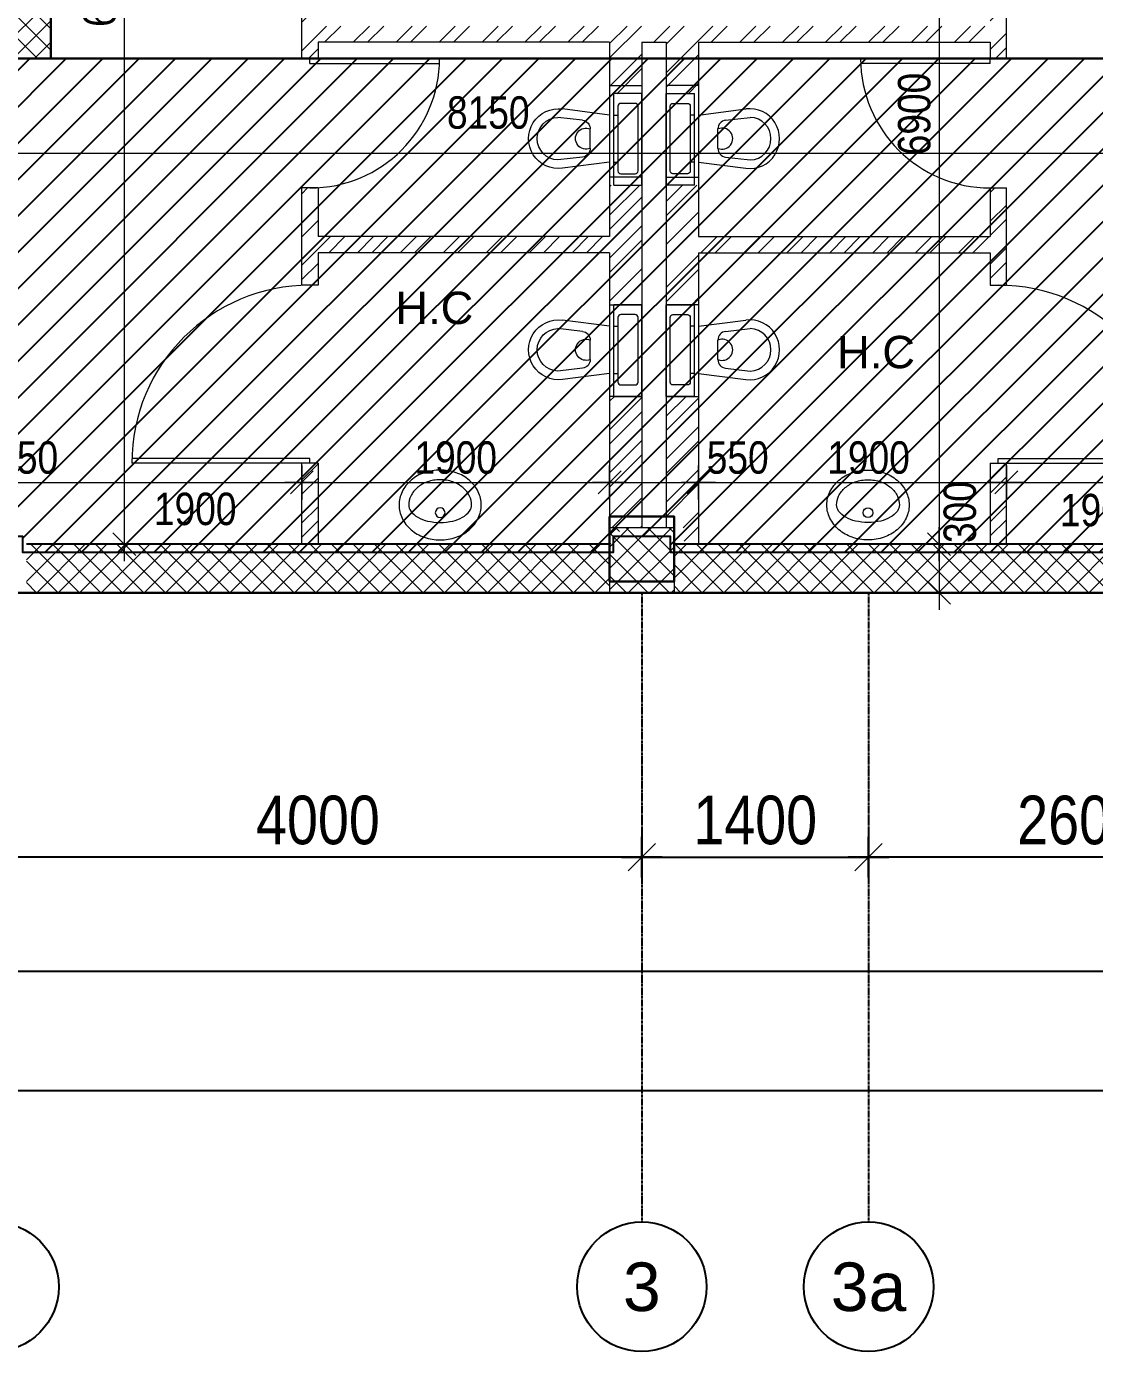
# Model space of a CAD drawing. Header units: inches. Extents: x 676944 to 1044153, y 326920 to 502369.
# Drawn here: x 704848 to 711442, y 361923 to 370108 of the extents above; entities that cross this region are included whole.
import ezdxf
from ezdxf.enums import TextEntityAlignment as Align

# ---------------------------------------------------------------- set-up
doc = ezdxf.new("R2010")
doc.units = ezdxf.units.IN
doc.header["$MEASUREMENT"] = 0
doc.linetypes.add('CENTER', pattern=[50.8, 31.75, -6.35, 6.35, -6.35])
doc.linetypes.add('DOT2', pattern=[3.175, 0, -3.175])
doc.layers.add('A-CORD.PLUMB', color=44, linetype='Continuous', lineweight=13)
doc.layers.add('A-DIMENSION', color=7, linetype='Continuous', lineweight=9)
for name, color, linetype in [('Axis', 9, 'CENTER'), ('dim-axis', 15, 'Continuous'), ('S-BEAM', 2, 'Continuous'), ('S-COL-1', 7, 'Continuous'), ('S-HAT', 45, 'Continuous'), ('S-WALL', 1, 'Continuous')]:
    doc.layers.add(name, color=color, linetype=linetype)
doc.styles.add('ARIAL', font='ARIALN.TTF')
doc.styles.get("Standard").update_dxf_attribs({"font": 'arial.ttf'})
doc.styles.add('style1', font='arial.ttf')
doc.dimstyles.new('DIM-100', dxfattribs={"dimscale": 150, "dimtxt": 2, "dimasz": 1, "dimexe": 0.75, "dimexo": 1, "dimgap": 0.5, "dimtad": 1, "dimdec": 0, "dimzin": 11, "dimdsep": 46, "dimtxsty": 'ARIAL', "dimblk": 'R', "dimcen": 2.5, "dimdle": 1, "dimclrd": 256, "dimclre": 256, "dimclrt": 256, "dimazin": 0, "dimtfac": 1, "dimtdec": 0, "dimtix": 1, "dimtmove": 2, "dimatfit": 3, "dimldrblk": 'R', "dimtolj": 1, "dimtzin": 3, "dimlwd": -1, "dimlwe": 13, "dimarcsym": 0})
doc.dimstyles.get("Standard").update_dxf_attribs({"dimtxt": 0.18, "dimasz": 0.18, "dimexe": 0.18, "dimexo": 0.0625, "dimgap": 0.09, "dimtad": 0, "dimtih": 1, "dimtoh": 1, "dimdec": 4, "dimzin": 0, "dimdsep": 46, "dimtxsty": 'Standard', "dimcen": 0.09, "dimadec": 0, "dimazin": 0, "dimtfac": 1, "dimtdec": 4, "dimtofl": 0, "dimtmove": 0, "dimatfit": 3, "dimfxl": 1, "dimtolj": 1, "dimtzin": 0, "dimarcsym": 0})

# ---------------------------------------------------------------- blocks, each defined once
blk = doc.blocks.new('159')
at = {"layer": 'A-CORD.PLUMB', "ltscale": 0.4}
blk.add_line((-499019373.6, -238983892, 0), (-499019373.6, -238984542, 0), dxfattribs=at)
at = {"layer": 'A-CORD.PLUMB', "linetype": 'Continuous'}
for p, q in [((-499019373.6, -238983892, 0), (-499019173.6, -238983892, 0)), ((-499019173.6, -238983892, 0), (-499019173.6, -238984542, 0)), ((-499019173.6, -238984542, 0), (-499019373.6, -238984542, 0))]:
    blk.add_line(p, q, dxfattribs=at)
at = {"layer": 'A-CORD.PLUMB', "ltscale": 0.5}
for p, q in [((-499019403.6, -238984055.2), (-499019738.9, -238984011.8)), ((-499019373.6, -238984055.2), (-499019344.1, -238984055.2)), ((-499019595.6, -238984091.4), (-499019770.6, -238984071.6)), ((-499019541.1, -238984153.4), (-499019541.1, -238984291.8)), ((-499019595.6, -238984353.8), (-499019770.6, -238984373.6)), ((-499019403.6, -238984390), (-499019738.9, -238984433.4)), ((-499019373.6, -238984390, 0), (-499019344.1, -238984390))]:
    blk.add_line(p, q, dxfattribs=at)
blk.add_lwpolyline([(-499019221.2, -238984472.6), (-499019324.1, -238984472.6, -0.414214), (-499019344.1, -238984452.6), (-499019344.1, -238983992.6, -0.414214), (-499019324.1, -238983972.6), (-499019221.2, -238983972.6, -0.414214), (-499019201.2, -238983992.6), (-499019201.2, -238984452.6, -0.414214)], format="xyb", close=True, dxfattribs=at)
for centre, radius, start, end in [((-499019766.2, -238984222.6), 212.6, 82.62513, 277.37487), ((-499019766.2, -238984222.6), 151.1, 91.68546, 180), ((-499019570.4, -238984222.6), 75.1, 67.06876, 292.93124), ((-499019603.6, -238984153.4), 62.5, 0, 82.62513), ((-499019766.2, -238984222.6), 151.1, 180, 268.31454), ((-499019603.6, -238984291.8), 62.5, 277.37487, 0)]:
    blk.add_arc(centre, radius, start, end, dxfattribs=at)
blk = doc.blocks.new('R')
at = {"color": 4, "lineweight": 13}
blk.add_line((-0.707, -0.707), (0.707, 0.707), dxfattribs=at)
for p, q in [((0, -1.05), (0, 1.05)), ((-1.05, 0), (1.05, 0))]:
    blk.add_line(p, q)
blk = doc.blocks.new('*D478')
at = {"layer": 'A-DIMENSION', "color": 254, "transparency": 16777216}
for p, q in [((513409.5, 200034.1), (513309.5, 200034.1)), ((513659.5, 200034.1), (513509.5, 200034.1)), ((513759.5, 200034.1), (513859.5, 200034.1))]:
    blk.add_line(p, q, dxfattribs=at)
at = {"layer": 'A-DIMENSION', "color": 254, "linetype": 'DOT2', "lineweight": 13, "transparency": 16777216}
blk.add_line((513509.5, 200099.3), (513509.5, 200109.1), dxfattribs=at)
at = {"layer": 'Defpoints', "color": 0, "transparency": 16777216}
for p in [(513509.5, 200034.1), (513509.5, 199999.3), (513659.5, 200009.1)]:
    blk.add_point(p, dxfattribs=at)
at = {"layer": 'A-DIMENSION', "color": 254, "transparency": 16777216, "xscale": 100, "yscale": 100, "zscale": 100}
blk.add_blockref('R', (513509.5, 200034.1), dxfattribs=at)
at = {"layer": 'A-DIMENSION', "color": 254, "transparency": 16777216, "xscale": 100, "yscale": 100, "zscale": 100, "rotation": 180}
blk.add_blockref('R', (513659.5, 200034.1), dxfattribs=at)
at = {"layer": 'A-DIMENSION', "color": 254, "transparency": 16777216, "insert": (513863.7, 200186.2), "char_height": 200, "attachment_point": 5, "style": 'ARIAL'}
blk.add_mtext('\\A1;150', dxfattribs=at)
blk = doc.blocks.new('*D491')
at = {"layer": 'A-DIMENSION', "color": 254, "linetype": 'DOT2', "lineweight": 13, "transparency": 16777216}
for p, q in [((513659.4, 202018.1), (513659.4, 202140.2)), ((521809.4, 202017.4), (521809.4, 202140.2))]:
    blk.add_line(p, q, dxfattribs=at)
at = {"layer": 'A-DIMENSION', "color": 254, "transparency": 16777216}
blk.add_line((521709.4, 202065.2), (513759.4, 202065.2), dxfattribs=at)
at = {"layer": 'Defpoints', "color": 0, "transparency": 16777216}
for p in [(513659.4, 202065.2), (513659.4, 201918.1), (521809.4, 201917.4)]:
    blk.add_point(p, dxfattribs=at)
at = {"layer": 'A-DIMENSION', "color": 254, "transparency": 16777216, "xscale": 100, "yscale": 100, "zscale": 100, "rotation": 180}
blk.add_blockref('R', (513659.4, 202065.2), dxfattribs=at)
at = {"layer": 'A-DIMENSION', "color": 254, "transparency": 16777216, "xscale": 100, "yscale": 100, "zscale": 100}
blk.add_blockref('R', (521809.4, 202065.2), dxfattribs=at)
at = {"layer": 'A-DIMENSION', "color": 254, "transparency": 16777216, "insert": (516710.5, 202317.3), "char_height": 200, "attachment_point": 5, "style": 'ARIAL'}
blk.add_mtext('\\A1;8150', dxfattribs=at)
blk = doc.blocks.new('*D500')
at = {"layer": 'A-DIMENSION', "color": 254, "transparency": 16777216}
blk.add_line((513759.5, 200034.1), (515459.5, 200034.1), dxfattribs=at)
at = {"layer": 'A-DIMENSION', "color": 254, "linetype": 'DOT2', "lineweight": 13, "transparency": 16777216}
blk.add_line((515559.5, 199968.1), (515559.5, 200109.1), dxfattribs=at)
at = {"layer": 'Defpoints', "color": 0, "transparency": 16777216}
for p in [(515559.5, 200034.1), (513659.5, 200009.1), (515559.5, 199868.1)]:
    blk.add_point(p, dxfattribs=at)
at = {"layer": 'A-DIMENSION', "color": 254, "transparency": 16777216, "xscale": 100, "yscale": 100, "zscale": 100, "rotation": 180}
blk.add_blockref('R', (513659.5, 200034.1), dxfattribs=at)
at = {"layer": 'A-DIMENSION', "color": 254, "transparency": 16777216, "xscale": 100, "yscale": 100, "zscale": 100}
blk.add_blockref('R', (515559.5, 200034.1), dxfattribs=at)
at = {"layer": 'A-DIMENSION', "color": 254, "transparency": 16777216, "insert": (514901.1, 199868.8), "char_height": 200, "attachment_point": 5, "style": 'ARIAL'}
blk.add_mtext('\\A1;1900', dxfattribs=at)
blk = doc.blocks.new('*D501')
at = {"layer": 'A-DIMENSION', "color": 254, "linetype": 'DOT2', "lineweight": 13, "transparency": 16777216}
for p, q in [((515559.5, 199977.4), (515559.5, 200109.1)), ((517459.5, 200012), (517459.5, 200109.1))]:
    blk.add_line(p, q, dxfattribs=at)
at = {"layer": 'A-DIMENSION', "color": 254, "transparency": 16777216}
blk.add_line((515659.5, 200034.1), (517359.5, 200034.1), dxfattribs=at)
at = {"layer": 'Defpoints', "color": 0, "transparency": 16777216}
for p in [(517459.5, 200034.1), (515559.5, 199877.4), (517459.5, 199912)]:
    blk.add_point(p, dxfattribs=at)
at = {"layer": 'A-DIMENSION', "color": 254, "transparency": 16777216, "xscale": 100, "yscale": 100, "zscale": 100, "rotation": 180}
blk.add_blockref('R', (515559.5, 200034.1), dxfattribs=at)
at = {"layer": 'A-DIMENSION', "color": 254, "transparency": 16777216, "xscale": 100, "yscale": 100, "zscale": 100}
blk.add_blockref('R', (517459.5, 200034.1), dxfattribs=at)
at = {"layer": 'A-DIMENSION', "color": 254, "transparency": 16777216, "insert": (516509.5, 200186.2), "char_height": 200, "attachment_point": 5, "style": 'ARIAL'}
blk.add_mtext('\\A1;1900', dxfattribs=at)
blk = doc.blocks.new('*D502')
at = {"layer": 'A-DIMENSION', "color": 254, "linetype": 'DOT2', "lineweight": 13, "transparency": 16777216}
for p, q in [((517459.5, 200012), (517459.5, 200109.1)), ((518009.5, 200031.7), (518009.5, 200109.1))]:
    blk.add_line(p, q, dxfattribs=at)
at = {"layer": 'A-DIMENSION', "color": 254, "transparency": 16777216}
blk.add_line((517559.5, 200034.1), (517909.5, 200034.1), dxfattribs=at)
at = {"layer": 'Defpoints', "color": 0, "transparency": 16777216}
for p in [(518009.5, 200034.1), (517459.5, 199912), (518009.5, 199931.7)]:
    blk.add_point(p, dxfattribs=at)
at = {"layer": 'A-DIMENSION', "color": 254, "transparency": 16777216, "xscale": 100, "yscale": 100, "zscale": 100, "rotation": 180}
blk.add_blockref('R', (517459.5, 200034.1), dxfattribs=at)
at = {"layer": 'A-DIMENSION', "color": 254, "transparency": 16777216, "xscale": 100, "yscale": 100, "zscale": 100}
blk.add_blockref('R', (518009.5, 200034.1), dxfattribs=at)
at = {"layer": 'A-DIMENSION', "color": 254, "transparency": 16777216, "insert": (518250.8, 200186.2), "char_height": 200, "attachment_point": 5, "style": 'ARIAL'}
blk.add_mtext('\\A1;550', dxfattribs=at)
blk = doc.blocks.new('*D503')
at = {"layer": 'A-DIMENSION', "color": 254, "linetype": 'DOT2', "lineweight": 13, "transparency": 16777216}
for p, q in [((518009.5, 200031.7), (518009.5, 200109.1)), ((519909.5, 200075.5), (519909.5, 200109.1))]:
    blk.add_line(p, q, dxfattribs=at)
at = {"layer": 'A-DIMENSION', "color": 254, "transparency": 16777216}
blk.add_line((518109.5, 200034.1), (519809.5, 200034.1), dxfattribs=at)
at = {"layer": 'Defpoints', "color": 0, "transparency": 16777216}
for p in [(519909.5, 200034.1), (519909.5, 199975.5), (518009.5, 199931.7)]:
    blk.add_point(p, dxfattribs=at)
at = {"layer": 'A-DIMENSION', "color": 254, "transparency": 16777216, "xscale": 100, "yscale": 100, "zscale": 100, "rotation": 180}
blk.add_blockref('R', (518009.5, 200034.1), dxfattribs=at)
at = {"layer": 'A-DIMENSION', "color": 254, "transparency": 16777216, "xscale": 100, "yscale": 100, "zscale": 100}
blk.add_blockref('R', (519909.5, 200034.1), dxfattribs=at)
at = {"layer": 'A-DIMENSION', "color": 254, "transparency": 16777216, "insert": (519058.7, 200186.2), "char_height": 200, "attachment_point": 5, "style": 'ARIAL'}
blk.add_mtext('\\A1;1900', dxfattribs=at)
blk = doc.blocks.new('*D504')
at = {"layer": 'A-DIMENSION', "color": 254, "linetype": 'DOT2', "lineweight": 13, "transparency": 16777216}
for p, q in [((519909.5, 200075.5), (519909.5, 200109.1)), ((521809.4, 199852.4), (521809.4, 200109.1))]:
    blk.add_line(p, q, dxfattribs=at)
at = {"layer": 'A-DIMENSION', "color": 254, "transparency": 16777216}
blk.add_line((520009.5, 200034.1), (521709.4, 200034.1), dxfattribs=at)
at = {"layer": 'Defpoints', "color": 0, "transparency": 16777216}
for p in [(521809.4, 200034.1), (519909.5, 199975.5), (521809.4, 199752.4)]:
    blk.add_point(p, dxfattribs=at)
at = {"layer": 'A-DIMENSION', "color": 254, "transparency": 16777216, "xscale": 100, "yscale": 100, "zscale": 100, "rotation": 180}
blk.add_blockref('R', (519909.5, 200034.1), dxfattribs=at)
at = {"layer": 'A-DIMENSION', "color": 254, "transparency": 16777216, "xscale": 100, "yscale": 100, "zscale": 100}
blk.add_blockref('R', (521809.4, 200034.1), dxfattribs=at)
at = {"layer": 'A-DIMENSION', "color": 254, "transparency": 16777216, "insert": (520495.6, 199861.4), "char_height": 200, "attachment_point": 5, "style": 'ARIAL'}
blk.add_mtext('\\A1;1900', dxfattribs=at)
blk = doc.blocks.new('WB')
blk.add_lwpolyline([(-254, -47.7, -0.113803), (-235.4, 33.1, -0.103571), (-179.6, 105, -0.091769), (-99, 151.3, -0.084871), (0, 168.3, -0.084871), (99, 151.3, -0.091769), (179.6, 105, -0.103571), (235.4, 33.1, -0.113803), (254, -47.7, -0.113803), (235.4, -128.6, -0.103571), (179.6, -200.5, -0.091769), (99, -246.8, -0.084871), (0, -263.7, -0.084871), (-99, -246.8, -0.091769), (-179.6, -200.5, -0.103571), (-235.4, -128.6, -0.113803)], format="xyb", close=True)
for points in [[(-194, -47.7, -0.161298), (-181.6, -10.3, -0.106182), (-137.2, 28.6, -0.070452), (-78.1, 51.4, -0.056719), (0, 60.3, -0.056719), (78.1, 51.4, -0.070452), (137.2, 28.6, -0.106182), (181.6, -10.3, -0.161298), (194, -47.7, -0.161298)], [(194, -47.7, -0.113803), (181.4, -102.3, -0.103571), (140.7, -154.8, -0.091769), (79.1, -190.2, -0.084871), (0, -203.7, -0.084871), (-79.1, -190.2, -0.091769), (-140.7, -154.8, -0.103571), (-181.4, -102.3, -0.113803), (-194, -47.7, -0.113803)]]:
    blk.add_lwpolyline(points, format="xyb")
blk.add_circle((0, 0), 30)
blk = doc.blocks.new('*D390')
at = {"layer": 'A-DIMENSION', "color": 254, "linetype": 'DOT2', "lineweight": 13, "transparency": 16777216}
for p, q in [((520109.5, 206552.3), (519418.8, 206552.3)), ((519709.5, 199652.4), (519418.8, 199652.4))]:
    blk.add_line(p, q, dxfattribs=at)
at = {"layer": 'A-DIMENSION', "color": 254, "transparency": 16777216}
blk.add_line((519493.8, 206452.3), (519493.8, 199752.4), dxfattribs=at)
at = {"layer": 'Defpoints', "color": 0, "transparency": 16777216}
for p in [(520209.5, 206552.3), (519493.8, 199652.4), (519809.5, 199652.4)]:
    blk.add_point(p, dxfattribs=at)
at = {"layer": 'A-DIMENSION', "color": 254, "transparency": 16777216, "xscale": 100, "yscale": 100, "zscale": 100}
for p, rotation in [((519493.8, 206552.3), 90), ((519493.8, 199652.4), 270)]:
    blk.add_blockref('R', p, dxfattribs=dict(at, rotation=rotation))
at = {"layer": 'A-DIMENSION', "color": 254, "transparency": 16777216, "insert": (519341.7, 202309.4), "char_height": 200, "attachment_point": 5, "rotation": 90, "style": 'ARIAL'}
blk.add_mtext('\\A1;6900', dxfattribs=at)
blk = doc.blocks.new('*D389')
at = {"layer": 'A-DIMENSION', "color": 254, "linetype": 'DOT2', "lineweight": 13, "transparency": 16777216}
for p, q in [((519709.5, 199652.4), (519418.8, 199652.4)), ((519738.9, 199352.4), (519418.8, 199352.4))]:
    blk.add_line(p, q, dxfattribs=at)
at = {"layer": 'A-DIMENSION', "color": 254, "transparency": 16777216}
blk.add_line((519493.8, 199552.4), (519493.8, 199452.4), dxfattribs=at)
at = {"layer": 'Defpoints', "color": 0, "transparency": 16777216}
for p in [(519809.5, 199652.4), (519493.8, 199352.4), (519838.9, 199352.4)]:
    blk.add_point(p, dxfattribs=at)
at = {"layer": 'A-DIMENSION', "color": 254, "transparency": 16777216, "xscale": 100, "yscale": 100, "zscale": 100}
for p, rotation in [((519493.8, 199652.4), 90), ((519493.8, 199352.4), 270)]:
    blk.add_blockref('R', p, dxfattribs=dict(at, rotation=rotation))
at = {"layer": 'A-DIMENSION', "color": 254, "transparency": 16777216, "insert": (519623.4, 199850.4), "char_height": 200, "attachment_point": 5, "rotation": 90, "style": 'ARIAL'}
blk.add_mtext('\\A1;300', dxfattribs=at)
blk = doc.blocks.new('*D388')
at = {"layer": 'A-DIMENSION', "color": 254, "linetype": 'DOT2', "lineweight": 13, "transparency": 16777216}
for p, q in [((514186, 206552.3), (514538.3, 206552.3)), ((514387.3, 199652.4), (514388.3, 199652.4))]:
    blk.add_line(p, q, dxfattribs=at)
at = {"layer": 'A-DIMENSION', "color": 254, "transparency": 16777216}
blk.add_line((514463.3, 206452.3), (514463.3, 199752.4), dxfattribs=at)
at = {"layer": 'Defpoints', "color": 0, "transparency": 16777216}
for p in [(514086, 206552.3), (514463.3, 199652.4), (514487.3, 199652.4)]:
    blk.add_point(p, dxfattribs=at)
at = {"layer": 'A-DIMENSION', "color": 254, "transparency": 16777216, "xscale": 100, "yscale": 100, "zscale": 100}
for p, rotation in [((514463.3, 206552.3), 90), ((514463.3, 199652.4), 270)]:
    blk.add_blockref('R', p, dxfattribs=dict(at, rotation=rotation))
at = {"layer": 'A-DIMENSION', "color": 254, "transparency": 16777216, "insert": (514311.2, 203102.4), "char_height": 200, "attachment_point": 5, "rotation": 90, "style": 'ARIAL'}
blk.add_mtext('\\A1;6900', dxfattribs=at)
blk = doc.blocks.new('*D337')
at = {"layer": 'Defpoints', "color": 0, "transparency": 16777216}
for p in [(213138.7, 413752.7), (211738.7, 413646.3), (213138.7, 413303.4)]:
    blk.add_point(p, dxfattribs=at)
at = {"layer": 'dim-axis', "linetype": 'DOT2', "lineweight": 13, "transparency": 16777216}
for p, q in [((213138.7, 413602.7), (213138.7, 413190.9)), ((211738.7, 413496.3), (211738.7, 413190.9))]:
    blk.add_line(p, q, dxfattribs=at)
at = {"layer": 'dim-axis', "transparency": 16777216}
blk.add_line((211858.7, 413303.4), (213018.7, 413303.4), dxfattribs=at)
at = {"layer": 'dim-axis', "transparency": 16777216, "xscale": 120, "yscale": 120, "zscale": 120, "rotation": 180}
blk.add_blockref('R', (211738.7, 413303.4), dxfattribs=at)
at = {"layer": 'dim-axis', "transparency": 16777216, "xscale": 120, "yscale": 120, "zscale": 120}
blk.add_blockref('R', (213138.7, 413303.4), dxfattribs=at)
at = {"layer": 'dim-axis', "transparency": 16777216, "insert": (212438.7, 413531.6), "char_height": 300, "attachment_point": 5, "style": 'ARIAL'}
blk.add_mtext('\\A1;1400', dxfattribs=at)
blk = doc.blocks.new('*D359')
at = {"layer": 'Defpoints', "color": 0, "transparency": 16777216}
for p in [(251664.1, 412599.9), (203738.7, 412524.1), (251664.1, 412524.1)]:
    blk.add_point(p, dxfattribs=at)
at = {"layer": 'dim-axis', "linetype": 'DOT2', "lineweight": 13, "transparency": 16777216}
for p, q in [((203738.7, 412674.1), (203738.7, 412712.4)), ((251664.1, 412674.1), (251664.1, 412712.4))]:
    blk.add_line(p, q, dxfattribs=at)
at = {"layer": 'dim-axis', "transparency": 16777216}
blk.add_line((203858.7, 412599.9), (251544.1, 412599.9), dxfattribs=at)
at = {"layer": 'dim-axis', "transparency": 16777216, "xscale": 120, "yscale": 120, "zscale": 120, "rotation": 180}
blk.add_blockref('R', (203738.7, 412599.9), dxfattribs=at)
at = {"layer": 'dim-axis', "transparency": 16777216, "xscale": 120, "yscale": 120, "zscale": 120}
blk.add_blockref('R', (251664.1, 412599.9), dxfattribs=at)
at = {"layer": 'dim-axis', "transparency": 16777216, "insert": (227701.4, 412828), "char_height": 300, "attachment_point": 5, "style": 'ARIAL'}
blk.add_mtext('\\A1;47925', dxfattribs=at)
blk = doc.blocks.new('*D360')
at = {"layer": 'Defpoints', "color": 0, "transparency": 16777216}
for p in [(251664.1, 411863.5), (201546, 411787.8), (251664.1, 411787.8)]:
    blk.add_point(p, dxfattribs=at)
at = {"layer": 'dim-axis', "linetype": 'DOT2', "lineweight": 13, "transparency": 16777216}
for p, q in [((201546, 411937.8), (201546, 411976)), ((251664.1, 411937.8), (251664.1, 411976))]:
    blk.add_line(p, q, dxfattribs=at)
at = {"layer": 'dim-axis', "transparency": 16777216}
blk.add_line((201666, 411863.5), (251544.1, 411863.5), dxfattribs=at)
at = {"layer": 'dim-axis', "transparency": 16777216, "xscale": 120, "yscale": 120, "zscale": 120, "rotation": 180}
blk.add_blockref('R', (201546, 411863.5), dxfattribs=at)
at = {"layer": 'dim-axis', "transparency": 16777216, "xscale": 120, "yscale": 120, "zscale": 120}
blk.add_blockref('R', (251664.1, 411863.5), dxfattribs=at)
at = {"layer": 'dim-axis', "transparency": 16777216, "insert": (226605.1, 412091.7), "char_height": 300, "attachment_point": 5, "style": 'ARIAL'}
blk.add_mtext('\\A1;50118', dxfattribs=at)
blk = doc.blocks.new('*D366')
at = {"layer": 'Defpoints', "color": 0, "transparency": 16777216}
for p in [(213138.7, 414251.6), (215738.7, 414251.6), (213138.7, 413303.4)]:
    blk.add_point(p, dxfattribs=at)
at = {"layer": 'dim-axis', "linetype": 'DOT2', "lineweight": 13, "transparency": 16777216}
for p, q in [((213138.7, 414101.6), (213138.7, 413190.9)), ((215738.7, 414101.6), (215738.7, 413190.9))]:
    blk.add_line(p, q, dxfattribs=at)
at = {"layer": 'dim-axis', "transparency": 16777216}
blk.add_line((215618.7, 413303.4), (213258.7, 413303.4), dxfattribs=at)
at = {"layer": 'dim-axis', "transparency": 16777216, "xscale": 120, "yscale": 120, "zscale": 120, "rotation": 180}
blk.add_blockref('R', (213138.7, 413303.4), dxfattribs=at)
at = {"layer": 'dim-axis', "transparency": 16777216, "xscale": 120, "yscale": 120, "zscale": 120}
blk.add_blockref('R', (215738.7, 413303.4), dxfattribs=at)
at = {"layer": 'dim-axis', "transparency": 16777216, "insert": (214438.7, 413531.6), "char_height": 300, "attachment_point": 5, "style": 'ARIAL'}
blk.add_mtext('\\A1;2600', dxfattribs=at)
blk = doc.blocks.new('*D367')
at = {"layer": 'Defpoints', "color": 0, "transparency": 16777216}
for p in [(207738.7, 414251.6), (211738.7, 414251.6), (207738.7, 413303.4)]:
    blk.add_point(p, dxfattribs=at)
at = {"layer": 'dim-axis', "linetype": 'DOT2', "lineweight": 13, "transparency": 16777216}
for p, q in [((207738.7, 414101.6), (207738.7, 413190.9)), ((211738.7, 414101.6), (211738.7, 413190.9))]:
    blk.add_line(p, q, dxfattribs=at)
at = {"layer": 'dim-axis', "transparency": 16777216}
blk.add_line((211618.7, 413303.4), (207858.7, 413303.4), dxfattribs=at)
at = {"layer": 'dim-axis', "transparency": 16777216, "xscale": 120, "yscale": 120, "zscale": 120, "rotation": 180}
blk.add_blockref('R', (207738.7, 413303.4), dxfattribs=at)
at = {"layer": 'dim-axis', "transparency": 16777216, "xscale": 120, "yscale": 120, "zscale": 120}
blk.add_blockref('R', (211738.7, 413303.4), dxfattribs=at)
at = {"layer": 'dim-axis', "transparency": 16777216, "insert": (209738.7, 413531.6), "char_height": 300, "attachment_point": 5, "style": 'ARIAL'}
blk.add_mtext('\\A1;4000', dxfattribs=at)
blk = doc.blocks.new('CEILING PLAN')
at = {"layer": 'S-HAT'}
h = blk.add_hatch(dxfattribs=at)
h.set_pattern_fill('ANSI31', color=254, scale=50, style=0)
h.set_pattern_definition([(45, (393264, 521461.99), (-112.2532, 112.2532), [])])
h.paths.add_polyline_path([(387566, 455223.1), (387515.8, 455223.1), (387315.6, 455223.1), (387265.4, 455223.1), (387245.7, 454923.1), (387065.5, 452173.1), (388828.2, 452173.1), (388828.2, 452273.1), (389178.2, 452273.1), (389178.2, 452173.1), (392828.2, 452173.1), (392828.2, 452273.1), (393178.2, 452273.1), (393178.2, 452173.1), (396828.2, 452173.1), (396828.2, 452273.1), (397178.2, 452273.1), (397178.2, 452173.1), (400828.2, 452173.1), (400828.2, 452273.1), (401178.2, 452273.1), (401178.2, 452173.1), (404828.2, 452173.1), (404828.2, 452273.1), (405178.2, 452273.1), (405178.2, 452173.1), (408828.2, 452173.1), (408828.2, 452273.1), (409178.2, 452273.1), (409178.2, 452173.1), (412828.2, 452173.1), (412828.2, 452273.1), (413178.2, 452273.1), (413178.2, 452173.1), (416828.2, 452173.1), (416828.2, 452273.1), (417178.2, 452273.1), (417178.2, 452173.1), (420828.2, 452173.1), (420828.2, 452273.1), (421178.2, 452273.1), (421178.2, 452173.1), (424828.2, 452173.1), (424828.2, 452273.1), (425178.2, 452273.1), (425178.2, 452173.1), (428828.2, 452173.1), (428828.2, 452273.1), (429178.2, 452273.1), (429178.2, 452173.1), (432828.2, 452173.1), (432828.2, 452273.1), (433178.2, 452273.1), (433178.2, 455223.1)])
at = {"layer": 'S-BEAM', "color": 254}
blk.add_line((387315.5, 455223.1), (436839, 455223.1), dxfattribs=at)
at = {"layer": 'S-COL-1', "color": 254, "lineweight": 30}
for points in [[(392653.2, 455923.1), (392653.2, 455223.1), (393353.2, 455223.1), (393353.2, 455923.1)], [(396803.2, 451993.1), (397203.2, 451993.1), (397203.2, 452393.1), (396803.2, 452393.1)]]:
    blk.add_lwpolyline(points, close=True, dxfattribs=at)
at = {"layer": 'S-HAT', "color": 254}
blk.add_lwpolyline([(432728.2, 455223.1), (387566, 455223.1), (387566, 455223.1), (387265.4, 455223.1), (387065.5, 452173.1), (388828.2, 452173.1), (388828.2, 452273.1), (389178.2, 452273.1), (389178.2, 452173.1), (392828.2, 452173.1), (392828.2, 452273.1), (393178.2, 452273.1), (393178.2, 452173.1), (396828.2, 452173.1), (396828.2, 452273.1), (397178.2, 452273.1), (397178.2, 452173.1), (400828.2, 452173.1)], dxfattribs=at)
at = {"layer": 'S-WALL', "color": 254}
blk.add_lwpolyline([(436928, 451923.1), (386798.6, 451923.1), (389093.7, 486948.7), (438720.3, 479865.7)], close=True, dxfattribs=at)
for points in [[(396803.2, 452223.1), (393203.2, 452223.1)], [(400803.2, 452223.1), (397203.2, 452223.1)]]:
    blk.add_lwpolyline(points, dxfattribs=at)
blk = doc.blocks.new('SDFGBS')
at = {"layer": 'A-DIMENSION'}
h = blk.add_hatch(dxfattribs=at)
h.set_pattern_fill('ANSI32', color=254, scale=500)
h.set_pattern_definition([(45, (500326.86, -209084.59), (-132.58252, 132.58252), []), (45, (500415.24, -209084.59), (-132.58252, 132.58252), [])])
h.paths.add_polyline_path([(519909.5, 204552.4), (519120.4, 204552.4), (519120.4, 204452.4), (519809.5, 204452.4), (519809.5, 204252.4), (519909.5, 204252.4)])
h.paths.add_polyline_path([(519909.5, 203452.4), (519809.5, 203452.4), (519809.5, 203252.4), (519120.4, 203252.4), (519120.4, 203152.4), (519809.5, 203152.4), (519809.5, 202852.4), (519120.4, 202852.4), (519120.4, 202752.4), (519809.5, 202752.4), (519809.5, 202652.4), (519909.5, 202652.4)])
h.paths.add_polyline_path([(519909.5, 200152.4), (519859.5, 200152.4), (519809.5, 200152.4), (519809.5, 199652.4), (519909.5, 199652.4)])
h.paths.add_polyline_path([(515659.5, 200152.4), (515559.5, 200152.4), (515559.5, 199652.4), (515659.5, 199652.4)])
h.paths.add_polyline_path([(517659.5, 202552.4), (517659.5, 202435), (517459.5, 202435), (517459.5, 202552.4)])
h.paths.add_polyline_path([(517659.5, 201130.5), (517659.5, 202435), (517659.5, 201869.9), (517459.5, 201869.9), (517459.5, 201552.4), (515659.5, 201552.4), (515659.5, 201852.4), (515559.5, 201852.4), (515559.5, 201252.4), (515659.5, 201252.4), (515659.5, 201452.4), (517459.5, 201452.4), (517459.5, 201130.5)])
h.paths.add_polyline_path([(517659.5, 199752.4), (517659.5, 201130.5), (517659.5, 200565.4), (517459.5, 200565.4), (517459.5, 199752.4)])
h.paths.add_polyline_path([(517809.5, 201130.5), (517809.5, 199752.4), (517920.4, 199752.4), (517920.4, 199652.4), (518009.5, 199652.4), (518009.5, 200565.4), (517809.5, 200565.4)])
h.paths.add_polyline_path([(517809.5, 202435), (517809.5, 201130.5), (518009.5, 201130.5), (518009.5, 201452.4), (519809.5, 201452.4), (519809.5, 201252.4), (519909.5, 201252.4), (519909.5, 201852.4), (519809.5, 201852.4), (519809.5, 201552.4), (518009.5, 201552.4), (518009.5, 201869.9), (517809.5, 201869.9)])
h.paths.add_polyline_path([(517809.5, 202552.4), (517809.5, 202435), (518009.5, 202435), (518009.5, 202552.4)])
h.paths.add_polyline_path([(517809.5, 202752.4), (517809.5, 202552.4), (518009.5, 202552.4), (518009.5, 202752.4), (519120.4, 202752.4), (519120.4, 202852.4), (517720.4, 202852.4), (517720.4, 202752.4)])
h.paths.add_polyline_path([(517809.5, 204452.4), (517809.5, 204135), (518009.5, 204135), (518009.5, 204452.4), (519120.4, 204452.4), (519120.4, 204552.4), (517720.4, 204552.4), (517720.4, 204452.4)])
h.paths.add_polyline_path([(517809.5, 203569.9), (517809.5, 203252.4), (517720.4, 203252.4), (517720.4, 203152.4), (519120.4, 203152.4), (519120.4, 203252.4), (518009.5, 203252.4), (518009.5, 203569.9), (517809.5, 203569.9)])
h.paths.add_polyline_path([(517659.5, 204135), (517659.5, 204452.4), (517720.4, 204452.4), (517720.4, 204552.4), (515559.5, 204552.4), (515559.5, 204252.4), (515659.5, 204252.4), (515659.5, 204452.4), (517459.5, 204452.4), (517459.5, 204135)])
h.paths.add_polyline_path([(517659.5, 203252.4), (517659.5, 203569.9), (517459.5, 203569.9), (517459.5, 203252.4), (515659.5, 203252.4), (515659.5, 203452.4), (515559.5, 203452.4), (515559.5, 202652.4), (515659.5, 202652.4), (515659.5, 202752.4), (517459.5, 202752.4), (517459.5, 202552.4), (517659.5, 202552.4), (517659.5, 202752.4), (517720.4, 202752.4), (517720.4, 202852.4), (515659.5, 202852.4), (515659.5, 203152.4), (517720.4, 203152.4), (517720.4, 203252.4)])
h = blk.add_hatch(dxfattribs=at)
h.set_pattern_fill('ANSI37', color=254, scale=750)
h.set_pattern_definition([(45, (500265.86, -209134.585), (-66.29126, 66.29126), []), (135, (500265.86, -209134.585), (-66.29126, -66.29126), [])])
h.paths.add_polyline_path([(513309.4, 203302.4), (513309.4, 202652.4), (514009.4, 202652.4), (514009.4, 203302.4)])
h = blk.add_hatch(dxfattribs=at)
h.set_pattern_fill('ANSI37', color=254, scale=750)
h.set_pattern_definition([(45, (500204.97, -209134.585), (-66.29126, 66.29126), []), (135, (500204.97, -209134.585), (-66.29126, -66.29126), [])])
h.paths.add_polyline_path([(517459.5, 199352.4), (517859.5, 199352.4), (517859.5, 199752.4), (517459.5, 199752.4)])
at = {"layer": 'A-DIMENSION', "color": 254}
for p, q in [((515559.5, 202652.4), (515559.5, 203452.4)), ((519909.5, 202652.4), (519909.5, 203452.4)), ((517459.5, 202752.4), (515659.5, 202752.4)), ((515659.5, 202752.4), (515659.5, 202652.4)), ((517459.5, 202752.4), (517459.5, 201552.4)), ((517659.5, 202752.4), (517659.5, 199752.4)), ((517659.5, 202752.4), (517809.5, 202752.4)), ((517809.5, 202752.4), (517809.5, 199752.4)), ((518009.5, 202752.4), (518009.5, 201552.4)), ((518009.5, 202752.4), (519809.5, 202752.4)), ((519809.5, 202752.4), (519809.5, 202652.4)), ((515659.5, 202652.4), (515559.5, 202652.4)), ((515609.5, 202652.4), (516409.5, 202652.4)), ((515609.5, 202622.4), (515609.5, 202652.4)), ((519809.5, 202652.4), (519009.5, 202652.4)), ((519809.5, 202652.4), (519909.5, 202652.4)), ((519809.5, 202622.4), (519809.5, 202652.4)), ((515609.5, 202622.4), (516409.5, 202622.4)), ((519809.5, 202622.4), (519009.5, 202622.4)), ((515559.5, 201252.4), (515559.5, 201852.4)), ((515659.5, 201852.4), (515559.5, 201852.4)), ((515659.5, 201852.4), (515659.5, 201552.4)), ((519809.5, 201852.4), (519809.5, 201552.4)), ((519809.5, 201852.4), (519909.5, 201852.4)), ((519909.5, 201252.4), (519909.5, 201852.4)), ((517459.5, 201552.4), (515659.5, 201552.4)), ((518009.5, 201552.4), (519809.5, 201552.4)), ((517459.5, 201452.4), (515659.5, 201452.4)), ((515659.5, 201452.4), (515659.5, 201252.4)), ((517459.5, 201452.4), (517459.5, 199652.4)), ((518009.5, 201452.4), (518009.5, 199652.4)), ((518009.5, 201452.4), (519809.5, 201452.4)), ((519809.5, 201452.4), (519809.5, 201252.4)), ((515659.5, 201252.4), (515559.5, 201252.4)), ((519809.5, 201252.4), (519909.5, 201252.4)), ((515609.5, 200182.2), (514509.5, 200182.2)), ((515609.5, 200152.4), (514509.5, 200152.4)), ((515559.5, 199652.4), (515559.5, 200152.4)), ((515659.5, 200152.4), (515559.5, 200152.4)), ((515609.3, 200152.4), (515609.3, 200182.2)), ((515659.5, 200152.4), (515659.5, 199652.4)), ((519809.5, 200152.4), (519809.5, 199652.4)), ((519809.5, 200152.4), (519909.5, 200152.4)), ((519859.5, 200182.2), (520959.5, 200182.2)), ((519859.5, 200152.4), (520959.5, 200152.4)), ((519859.6, 200152.4), (519859.6, 200182.2)), ((519909.5, 199652.4), (519909.5, 200152.4)), ((517459.5, 199707.8), (517504.1, 199752.4)), ((517520.4, 199731.1), (517499.1, 199752.4)), ((517631.6, 199752.4), (517631.6, 199752.5)), ((517636.7, 199752.4), (517636.7, 199752.5)), ((517764.2, 199752.4), (517764.2, 199752.5)), ((517769.3, 199752.4), (517769.3, 199752.5)), ((513859.4, 199554.8), (513957, 199652.4)), ((513859.4, 199422.3), (514089.5, 199652.4)), ((514186.8, 199352.4), (513886.8, 199652.4)), ((513922.1, 199352.4), (514222.1, 199652.4)), ((514319.3, 199352.4), (514019.3, 199652.4)), ((514054.7, 199352.4), (514354.7, 199652.4)), ((514451.9, 199352.4), (514151.9, 199652.4)), ((514187.3, 199352.4), (514487.3, 199652.4)), ((514584.5, 199352.4), (514284.5, 199652.4)), ((514319.9, 199352.4), (514619.9, 199652.4)), ((514717.1, 199352.4), (514417.1, 199652.4)), ((514452.5, 199352.4), (514752.5, 199652.4)), ((514849.7, 199352.4), (514549.7, 199652.4)), ((514585, 199352.4), (514885, 199652.4)), ((514982.2, 199352.4), (514682.2, 199652.4)), ((514717.6, 199352.4), (515017.6, 199652.4)), ((515114.8, 199352.4), (514814.8, 199652.4)), ((514850.2, 199352.4), (515150.2, 199652.4)), ((515247.4, 199352.4), (514947.4, 199652.4)), ((514982.8, 199352.4), (515282.8, 199652.4)), ((515380, 199352.4), (515080, 199652.4)), ((515115.4, 199352.4), (515415.4, 199652.4)), ((515512.6, 199352.4), (515212.6, 199652.4)), ((515248, 199352.4), (515548, 199652.4)), ((515645.2, 199352.4), (515345.2, 199652.4)), ((515380.5, 199352.4), (515680.5, 199652.4)), ((515777.7, 199352.4), (515477.7, 199652.4)), ((515513.1, 199352.4), (515813.1, 199652.4)), ((515910.3, 199352.4), (515610.3, 199652.4)), ((515645.7, 199352.4), (515945.7, 199652.4)), ((516042.9, 199352.4), (515742.9, 199652.4)), ((515778.3, 199352.4), (516078.3, 199652.4)), ((516175.5, 199352.4), (515875.5, 199652.4)), ((515910.9, 199352.4), (516210.9, 199652.4)), ((516308.1, 199352.4), (516008.1, 199652.4)), ((516043.4, 199352.4), (516343.4, 199652.4)), ((516440.7, 199352.4), (516140.7, 199652.4)), ((516176, 199352.4), (516476, 199652.4)), ((516573.2, 199352.4), (516273.2, 199652.4)), ((516308.6, 199352.4), (516608.6, 199652.4)), ((516705.8, 199352.4), (516405.8, 199652.4)), ((516441.2, 199352.4), (516741.2, 199652.4)), ((516838.4, 199352.4), (516538.4, 199652.4)), ((516573.8, 199352.4), (516873.8, 199652.4)), ((516971, 199352.4), (516671, 199652.4)), ((516706.4, 199352.4), (517006.4, 199652.4)), ((517103.6, 199352.4), (516803.6, 199652.4)), ((516838.9, 199352.4), (517138.9, 199652.4)), ((517236.1, 199352.4), (516936.1, 199652.4)), ((516971.5, 199352.4), (517271.5, 199652.4)), ((517368.7, 199352.4), (517068.7, 199652.4)), ((517104.1, 199352.4), (517404.1, 199652.4)), ((517459.5, 199394.3), (517201.3, 199652.4)), ((517459.5, 199526.8), (517333.9, 199652.4)), ((517466.5, 199652.4), (517459.5, 199659.4)), ((517859.5, 199577.5), (517934.4, 199652.4)), ((517859.5, 199444.9), (518067, 199652.4)), ((518164.2, 199352.4), (517864.2, 199652.4)), ((517899.6, 199352.4), (518199.6, 199652.4)), ((518296.8, 199352.4), (517996.8, 199652.4)), ((518032.2, 199352.4), (518332.2, 199652.4)), ((518429.4, 199352.4), (518129.4, 199652.4)), ((518164.8, 199352.4), (518464.8, 199652.4)), ((518562, 199352.4), (518262, 199652.4)), ((518297.3, 199352.4), (518597.3, 199652.4)), ((518694.6, 199352.4), (518394.6, 199652.4)), ((518429.9, 199352.4), (518729.9, 199652.4)), ((518827.1, 199352.4), (518527.1, 199652.4)), ((518562.5, 199352.4), (518862.5, 199652.4)), ((518959.7, 199352.4), (518659.7, 199652.4)), ((518695.1, 199352.4), (518995.1, 199652.4)), ((519092.3, 199352.4), (518792.3, 199652.4)), ((518827.7, 199352.4), (519127.7, 199652.4)), ((519224.9, 199352.4), (518924.9, 199652.4)), ((518960.3, 199352.4), (519260.3, 199652.4)), ((519357.5, 199352.4), (519057.5, 199652.4)), ((519092.8, 199352.4), (519392.8, 199652.4)), ((519490.1, 199352.4), (519190.1, 199652.4)), ((519225.4, 199352.4), (519525.4, 199652.4)), ((519622.6, 199352.4), (519322.6, 199652.4)), ((519358, 199352.4), (519658, 199652.4)), ((519755.2, 199352.4), (519455.2, 199652.4)), ((519490.6, 199352.4), (519790.6, 199652.4)), ((519887.8, 199352.4), (519587.8, 199652.4)), ((519623.2, 199352.4), (519923.2, 199652.4)), ((520020.4, 199352.4), (519720.4, 199652.4)), ((519755.8, 199352.4), (520055.8, 199652.4)), ((520153, 199352.4), (519853, 199652.4)), ((519888.3, 199352.4), (520188.3, 199652.4)), ((520285.5, 199352.4), (519985.5, 199652.4)), ((520020.9, 199352.4), (520320.9, 199652.4)), ((520418.1, 199352.4), (520118.1, 199652.4)), ((520153.5, 199352.4), (520453.5, 199652.4)), ((520550.7, 199352.4), (520250.7, 199652.4)), ((520286.1, 199352.4), (520586.1, 199652.4)), ((520683.3, 199352.4), (520383.3, 199652.4)), ((520418.7, 199352.4), (520718.7, 199652.4)), ((514054.2, 199352.4), (513859.4, 199547.2)), ((517236.7, 199352.4), (517459.5, 199575.2)), ((518031.6, 199352.4), (517859.5, 199524.6)), ((513921.6, 199352.4), (513859.4, 199414.6)), ((517369.3, 199352.4), (517459.5, 199442.7)), ((517899.1, 199352.4), (517859.5, 199392))]:
    blk.add_line(p, q, dxfattribs=at)
for points in [[(513309.4, 203302.4), (513309.4, 202652.4), (514009.4, 202652.4), (514009.4, 203302.4)], [(517459.5, 199352.4), (517859.5, 199352.4), (517859.5, 199752.4), (517459.5, 199752.4)]]:
    blk.add_lwpolyline(points, close=True, dxfattribs=at)
for points in [[(517459.5, 202485), (517659.5, 202485), (517659.5, 201919.9), (517459.5, 201919.9)], [(518009.5, 202485), (517809.5, 202485), (517809.5, 201919.9), (518009.5, 201919.9)], [(517459.5, 201130.5), (517659.5, 201130.5), (517659.5, 200565.4), (517459.5, 200565.4)], [(518009.5, 201130.5), (517809.5, 201130.5), (517809.5, 200565.4), (518009.5, 200565.4)], [(513859.4, 199652.4), (517459.5, 199652.4)], [(517859.5, 199652.4), (521458.7, 199652.4)]]:
    blk.add_lwpolyline(points, dxfattribs=at)
for centre, radius, start, end in [((515609.5, 202652.4), 800, 270, 0), ((519809.5, 202652.4), 800, 180, 270), ((515609.5, 200152.4), 1100, 90, 180), ((519859.5, 200152.4), 1100, 0, 90)]:
    blk.add_arc(centre, radius, start, end, dxfattribs=at)
at = {"layer": 'S-WALL', "color": 254}
blk.add_lwpolyline([(509749.2, 234378), (509749.2, 234378), (507454.1, 199352.4), (557584.1, 199352.4), (559375.7, 227295.1), (545410.2, 229288.3)], dxfattribs=at)
at = {"layer": 'A-DIMENSION', "color": 254, "yscale": 0.8694630800701609}
for p, xscale, zscale, rotation in [((434394108.4, -207590601, 0), -0.8694630800701609, 0.8694630800701494, 179.9993661262148), ((-433358639.4, -207590601, 0), 0.8694630800701609, 0.8694630800701609, 180.0006338737853), ((434394108.4, -207591905.5, 0), -0.8694630800701609, 0.8694630800701494, 179.9993661262148), ((-433358639.4, -207591905.5, 0), 0.8694630800701609, 0.8694630800701609, 180.0006338737853)]:
    blk.add_blockref('159', p, dxfattribs=dict(at, xscale=xscale, zscale=zscale, rotation=rotation))
at = {"layer": 'A-DIMENSION', "color": 254, "xscale": -1, "rotation": 180}
blk.add_blockref('WB', (516413.5, 199846.7), dxfattribs=at)
at = {"layer": 'A-DIMENSION', "color": 254, "rotation": 180}
blk.add_blockref('WB', (519055.5, 199846.7), dxfattribs=at)
at = {"layer": 'A-DIMENSION', "color": 254, "char_height": 200, "width": 3311.924, "attachment_point": 1, "style": 'style1'}
for insert in [(516137.1, 201211.9), (518864.4, 200938.9)]:
    blk.add_mtext('H.C', dxfattribs=dict(at, insert=insert))
at = {"layer": 'A-DIMENSION', "color": 254}
dim = blk.add_linear_dim(base=(514463.3, 199652.4), p1=(514086, 206552.3), p2=(514487.3, 199652.4), angle=90, dimstyle='Standard', override={"dimscale": 100, "dimtxt": 2, "dimasz": 1, "dimexe": 0.75, "dimexo": 1, "dimgap": 0.5, "dimtad": 1, "dimtih": 0, "dimtoh": 0, "dimdec": 0, "dimzin": 3, "dimtxsty": 'ARIAL', "dimblk": 'R', "dimcen": 2.5, "dimdle": 1, "dimclrd": 254, "dimclre": 254, "dimclrt": 254, "dimadec": 2, "dimtdec": 0, "dimtix": 1, "dimtofl": 1, "dimtmove": 2, "dimldrblk": 'R', "dimfxl": 2.5, "dimtzin": 3, "dimlwd": 65535, "dimlwe": 13}, dxfattribs=at)
dim.commit()
dim.dimension.update_dxf_attribs({"geometry": '*D388', "text_midpoint": (514311.2, 203102.4)})
for base, p1, p2, picture, middle in [((519493.8, 199652.4), (520209.5, 206552.3), (519809.5, 199652.4), '*D390', (519341.7, 202309.4)), ((519493.8, 199352.4), (519809.5, 199652.4), (519838.9, 199352.4), '*D389', (519623.4, 199850.4))]:
    dim = blk.add_linear_dim(base=base, p1=p1, p2=p2, angle=90, dimstyle='Standard', override={"dimscale": 100, "dimtxt": 2, "dimasz": 1, "dimexe": 0.75, "dimexo": 1, "dimgap": 0.5, "dimtad": 1, "dimtih": 0, "dimtoh": 0, "dimdec": 0, "dimzin": 3, "dimtxsty": 'ARIAL', "dimblk": 'R', "dimcen": 2.5, "dimdle": 1, "dimclrd": 254, "dimclre": 254, "dimclrt": 254, "dimadec": 2, "dimtdec": 0, "dimtix": 1, "dimtofl": 1, "dimtmove": 2, "dimldrblk": 'R', "dimfxl": 2.5, "dimtzin": 3, "dimlwd": 65535, "dimlwe": 13}, dxfattribs=at)
    dim.commit()
    dim.dimension.update_dxf_attribs({"geometry": picture, "text_midpoint": middle, "dimtype": 128})
for base, p1, p2, picture, middle in [((513659.4, 202065.2), (521809.4, 201917.4), (513659.4, 201918.1), '*D491', (516710.5, 202317.3)), ((513509.5, 200034.1), (513659.5, 200009.1), (513509.5, 199999.3), '*D478', (513863.7, 200186.2)), ((518009.5, 200034.1), (517459.5, 199912), (518009.5, 199931.7), '*D502', (518250.8, 200186.2)), ((519909.5, 200034.1), (518009.5, 199931.7), (519909.5, 199975.5), '*D503', (519058.7, 200186.2)), ((515559.5, 200034.1), (513659.5, 200009.1), (515559.5, 199868.1), '*D500', (514901.1, 199868.8)), ((521809.4, 200034.1), (519909.5, 199975.5), (521809.4, 199752.4), '*D504', (520495.6, 199861.4))]:
    dim = blk.add_linear_dim(base=base, p1=p1, p2=p2, dimstyle='Standard', override={"dimscale": 100, "dimtxt": 2, "dimasz": 1, "dimexe": 0.75, "dimexo": 1, "dimgap": 0.5, "dimtad": 1, "dimtih": 0, "dimtoh": 0, "dimdec": 0, "dimzin": 3, "dimtxsty": 'ARIAL', "dimblk": 'R', "dimcen": 2.5, "dimdle": 1, "dimclrd": 254, "dimclre": 254, "dimclrt": 254, "dimadec": 2, "dimtdec": 0, "dimtix": 1, "dimtofl": 1, "dimtmove": 2, "dimldrblk": 'R', "dimfxl": 2.5, "dimtzin": 3, "dimlwd": 65535, "dimlwe": 13}, dxfattribs=at)
    dim.commit()
    dim.dimension.update_dxf_attribs({"geometry": picture, "text_midpoint": middle, "dimtype": 160})
dim = blk.add_linear_dim(base=(517459.5, 200034.1), p1=(515559.5, 199877.4), p2=(517459.5, 199912), dimstyle='Standard', override={"dimscale": 100, "dimtxt": 2, "dimasz": 1, "dimexe": 0.75, "dimexo": 1, "dimgap": 0.5, "dimtad": 1, "dimtih": 0, "dimtoh": 0, "dimdec": 0, "dimzin": 3, "dimtxsty": 'ARIAL', "dimblk": 'R', "dimcen": 2.5, "dimdle": 1, "dimclrd": 254, "dimclre": 254, "dimclrt": 254, "dimadec": 2, "dimtdec": 0, "dimtix": 1, "dimtofl": 1, "dimtmove": 2, "dimldrblk": 'R', "dimfxl": 2.5, "dimtzin": 3, "dimlwd": 65535, "dimlwe": 13}, dxfattribs=at)
dim.commit()
dim.dimension.update_dxf_attribs({"geometry": '*D501', "text_midpoint": (516509.5, 200186.2)})
blk = doc.blocks.new('FSDRHGT')
at = {"layer": 'Axis', "ltscale": 0.5}
for p, q in [((211738.7, 414937.4), (211738.7, 411050.4)), ((213138.7, 414937.4), (213138.7, 411050.4))]:
    blk.add_line(p, q, dxfattribs=at)
at = {"layer": 'Axis', "linetype": 'Continuous'}
for centre in [(207738.7, 410650.4), (211738.7, 410650.4), (213138.7, 410650.4)]:
    blk.add_circle(centre, 400, dxfattribs=at)
at = {"layer": 'S-WALL', "color": 7}
blk.add_lwpolyline([(201534.1, 414937.4), (251664.1, 414937.4), (253455.7, 442880.1), (203829.2, 449963)], close=True, dxfattribs=at)
at = {"layer": 'Axis', "linetype": 'Continuous', "style": 'style1'}
for s, p in [('3', (211738.7, 410650.4)), ('3a', (213138.7, 410650.4))]:
    blk.add_text(s, height=300, dxfattribs=at).set_placement(p, align=Align.MIDDLE)
at = {"layer": 'dim-axis', "color": 3}
for base, p1, p2, picture, middle in [((207738.7, 413303.4), (211738.7, 414251.6), (207738.7, 414251.6), '*D367', (209738.7, 413531.6)), ((213138.7, 413303.4), (215738.7, 414251.6), (213138.7, 414251.6), '*D366', (214438.7, 413531.6)), ((213138.7, 413303.4), (211738.7, 413646.3), (213138.7, 413752.7), '*D337', (212438.7, 413531.6))]:
    dim = blk.add_linear_dim(base=base, p1=p1, p2=p2, dimstyle='DIM-100', override={"dimasz": 0.8}, dxfattribs=at)
    dim.commit()
    dim.dimension.update_dxf_attribs({"geometry": picture, "text_midpoint": middle})
for p1, p2, picture, middle in [((203738.7, 412524.1), (251664.1, 412524.1), '*D359', (227701.4, 412828)), ((201546, 411787.8), (251664.1, 411787.8), '*D360', (226605.1, 412091.7))]:
    dim = blk.add_aligned_dim(p1=p1, p2=p2, distance=75.8, dimstyle='DIM-100', override={"dimasz": 0.8}, dxfattribs=at)
    dim.commit()
    dim.dimension.update_dxf_attribs({"geometry": picture, "text_midpoint": middle})

msp = doc.modelspace()

# ---------------------------------------------------------------- block references
at = {"color": 4, "linetype": 'Continuous'}
for name, p in [('FSDRHGT', (496908.5, -48327)), ('CEILING PLAN', (311644.6, -85312.7)), ('SDFGBS', (190988.5, 167258))]:
    msp.add_blockref(name, p, dxfattribs=at)

doc.saveas('drawing.dxf')
